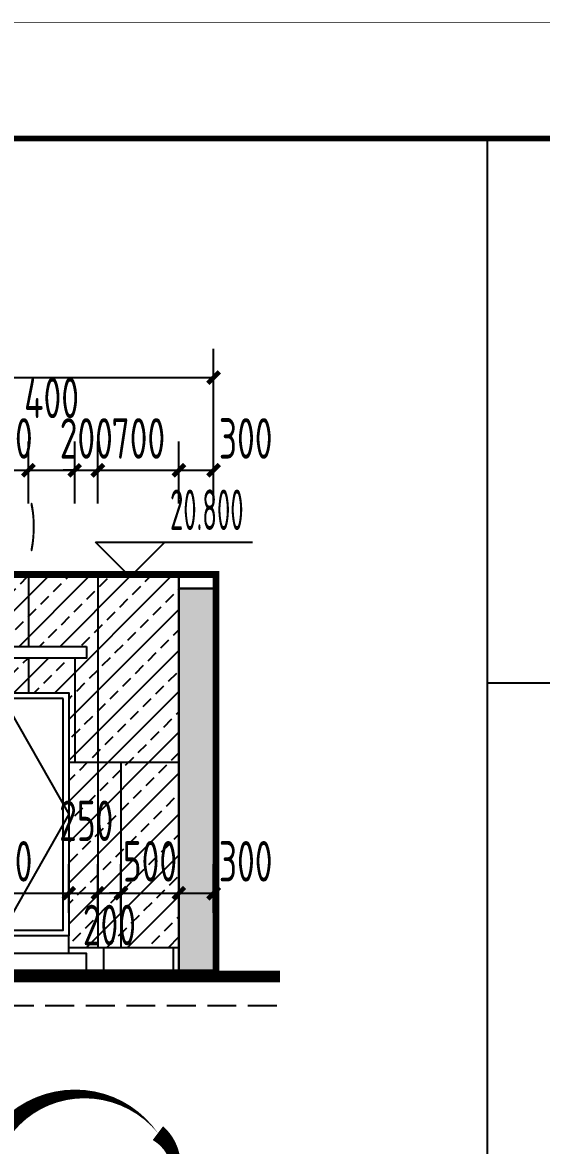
# Model space of a CAD drawing. Extents: x -863035 to 270371, y -8918 to 240488.
# Drawn here: x -234034 to -229550, y 162478 to 172177 of the extents above; entities that cross this region are included whole.
import ezdxf

# ---------------------------------------------------------------- set-up
doc = ezdxf.new("R2010")
doc.units = 0
doc.header["$LTSCALE"] = 1000
doc.header["$MEASUREMENT"] = 0
doc.linetypes.add('109-34 轴网$0$L1$0$$AUDIT_BAD_LTYPE1', pattern=[0])
doc.linetypes.add('DASH', pattern=[0.35, 0.25, -0.1])
for name, color, linetype in [('01-标注_尺寸', 124, 'Continuous'), ('01-标注_标高', 200, 'Continuous'), ('02-TEXT_标注', 130, 'Continuous'), ('05-填充_156', 156, 'Continuous'), ('05-填充_18', 18, 'Continuous'), ('A-C_窗', 140, 'Continuous'), ('E-墙面分格', 146, 'Continuous'), ('E-立面轮廓', 241, 'Continuous')]:
    doc.layers.add(name, color=color, linetype=linetype)
doc.layers.add('04-不打印_辅助线', color=165, linetype='Continuous', plot=False)
doc.layers.add('DIM_MODI', color=6, linetype='Continuous', plot=False)
doc.styles.add('_TCH_DIM', font='ROS1', dxfattribs={"width": 0.75, "bigfont": 'JD'})
doc.styles.add('_TCH_DIM_T3', font='ROS1', dxfattribs={"width": 0.75, "bigfont": 'JD'})
doc.dimstyles.new('_TCH_ARCH&&100', dxfattribs={"dimtxt": 350, "dimasz": 100, "dimexe": 250, "dimexo": 300, "dimgap": 100, "dimtad": 1, "dimdec": 0, "dimzin": 0, "dimdsep": 46, "dimtxsty": '_TCH_DIM_T3', "dimblk": 'ARCHTICK', "dimcen": 0.09, "dimclrt": 7, "dimazin": 2, "dimtfac": 1, "dimtdec": 0, "dimtix": 1, "dimtmove": 2, "dimatfit": 3, "dimfxl": 0, "dimtolj": 1, "dimtzin": 0, "dimarcsym": 0})

# ---------------------------------------------------------------- blocks, each defined once
blk = doc.blocks.new('AHDSKJOWQDJAK')
at = {"layer": 'A-C_窗', "linetype": '109-34 轴网$0$L1$0$$AUDIT_BAD_LTYPE1'}
for p in [(-492062.2, 288054.6), (-492662.2, 285954.6)]:
    blk.add_line(p, (-492662.2, 288054.6), dxfattribs=at)
for points in [[(-492062.2, 288054.6), (-492662.2, 287004.6), (-492062.2, 285954.6)], [(-492062.2, 288054.6), (-491462.2, 287004.6), (-492062.2, 285954.6)], [(-492062.2, 288054.6), (-492062.2, 285954.6)]]:
    blk.add_lwpolyline(points, dxfattribs=at)
for points in [[(-492662.2, 288054.6), (-491462.2, 288054.6), (-491462.2, 285954.6), (-492662.2, 285954.6)], [(-492612.2, 288004.6), (-492112.2, 288004.6), (-492112.2, 286004.6), (-492612.2, 286004.6)], [(-491512.2, 288004.6), (-492012.2, 288004.6), (-492012.2, 286004.6), (-491512.2, 286004.6)], [(-491462.2, 285804.6), (-491462.2, 285954.6), (-492662.2, 285954.6), (-492662.2, 285804.6)]]:
    blk.add_lwpolyline(points, close=True, dxfattribs=at)
at = {"layer": 'A-C_窗'}
blk.add_lwpolyline([(-492812.2, 285804.6), (-491312.2, 285804.6), (-491312.2, 285654.6), (-492812.2, 285654.6)], close=True, dxfattribs=at)
blk = doc.blocks.new('图框-A1+1-4')
for points, const_width in [([(0, 0), (1051, 0), (1051, 594), (0, 594)], 0.05), ([(976, 584), (25, 584), (25, 10), (976, 10)], 0.5)]:
    blk.add_lwpolyline(points, close=True, dxfattribs=dict(const_width=const_width))
blk = doc.blocks.new('_ArchTick')
at = {"color": 0, "linetype": 'ByBlock', "const_width": 0.4}
blk.add_lwpolyline([(-0.5, -0.5), (0.5, 0.5)], dxfattribs=at)
blk = doc.blocks.new('*D428')
at = {"layer": '01-标注_尺寸', "color": 0, "lineweight": -2, "transparency": 16777216}
for p, q in [((-234833.1, 164488.6), (-234833.1, 164907.9)), ((-233633.1, 164488.6), (-233633.1, 164907.9)), ((-234833.1, 164657.9), (-233633.1, 164657.9))]:
    blk.add_line(p, q, dxfattribs=at)
at = {"layer": 'Defpoints', "color": 0, "transparency": 16777216}
for p in [(-233633.1, 164657.9), (-234833.1, 164188.6), (-233633.1, 164188.6)]:
    blk.add_point(p, dxfattribs=at)
at = {"layer": '01-标注_尺寸', "color": 0, "lineweight": -2, "transparency": 16777216, "xscale": 100, "yscale": 100, "zscale": 100, "rotation": 180}
blk.add_blockref('_ArchTick', (-234833.1, 164657.9), dxfattribs=at)
at = {"layer": '01-标注_尺寸', "color": 0, "lineweight": -2, "transparency": 16777216, "xscale": 100, "yscale": 100, "zscale": 100}
blk.add_blockref('_ArchTick', (-233633.1, 164657.9), dxfattribs=at)
at = {"layer": '01-标注_尺寸', "color": 7, "transparency": 16777216, "insert": (-234233.1, 164932.9), "char_height": 350, "attachment_point": 5, "style": '_TCH_DIM_T3'}
blk.add_mtext('\\A1;1200', dxfattribs=at)
blk = doc.blocks.new('*D429')
at = {"layer": '01-标注_尺寸', "color": 0, "lineweight": -2, "transparency": 16777216}
for p, q in [((-233633.1, 164488.6), (-233633.1, 164907.9)), ((-233382.6, 164488.6), (-233382.6, 164907.9)), ((-233633.1, 164657.9), (-233382.6, 164657.9))]:
    blk.add_line(p, q, dxfattribs=at)
at = {"layer": 'Defpoints', "color": 0, "transparency": 16777216}
for p in [(-233382.6, 164657.9), (-233633.1, 164188.6), (-233382.6, 164188.6)]:
    blk.add_point(p, dxfattribs=at)
at = {"layer": '01-标注_尺寸', "color": 0, "lineweight": -2, "transparency": 16777216, "xscale": 100, "yscale": 100, "zscale": 100, "rotation": 180}
blk.add_blockref('_ArchTick', (-233633.1, 164657.9), dxfattribs=at)
at = {"layer": '01-标注_尺寸', "color": 0, "lineweight": -2, "transparency": 16777216, "xscale": 100, "yscale": 100, "zscale": 100}
blk.add_blockref('_ArchTick', (-233382.6, 164657.9), dxfattribs=at)
at = {"layer": '01-标注_尺寸', "color": 7, "transparency": 16777216, "insert": (-233482.6, 165282.9), "char_height": 350, "attachment_point": 5, "style": '_TCH_DIM_T3'}
blk.add_mtext('\\A1;250', dxfattribs=at)
blk = doc.blocks.new('*D430')
at = {"layer": '01-标注_尺寸', "color": 0, "lineweight": -2, "transparency": 16777216}
for p, q in [((-233382.6, 164488.6), (-233382.6, 164907.9)), ((-233182.6, 164488.6), (-233182.6, 164907.9)), ((-233382.6, 164657.9), (-233182.6, 164657.9))]:
    blk.add_line(p, q, dxfattribs=at)
at = {"layer": 'Defpoints', "color": 0, "transparency": 16777216}
for p in [(-233182.6, 164657.9), (-233382.6, 164188.6), (-233182.6, 164188.6)]:
    blk.add_point(p, dxfattribs=at)
at = {"layer": '01-标注_尺寸', "color": 0, "lineweight": -2, "transparency": 16777216, "xscale": 100, "yscale": 100, "zscale": 100, "rotation": 180}
blk.add_blockref('_ArchTick', (-233382.6, 164657.9), dxfattribs=at)
at = {"layer": '01-标注_尺寸', "color": 0, "lineweight": -2, "transparency": 16777216, "xscale": 100, "yscale": 100, "zscale": 100}
blk.add_blockref('_ArchTick', (-233182.6, 164657.9), dxfattribs=at)
at = {"layer": '01-标注_尺寸', "color": 7, "transparency": 16777216, "insert": (-233282.6, 164382.9), "char_height": 350, "attachment_point": 5, "style": '_TCH_DIM_T3'}
blk.add_mtext('\\A1;200', dxfattribs=at)
blk = doc.blocks.new('*D431')
at = {"layer": '01-标注_尺寸', "color": 0, "lineweight": -2, "transparency": 16777216}
for p, q in [((-233182.6, 164488.6), (-233182.6, 164907.9)), ((-232682.6, 164488.6), (-232682.6, 164907.9)), ((-233182.6, 164657.9), (-233282.6, 164657.9)), ((-233182.6, 164657.9), (-232682.6, 164657.9)), ((-232682.6, 164657.9), (-232582.6, 164657.9))]:
    blk.add_line(p, q, dxfattribs=at)
at = {"layer": 'Defpoints', "color": 0, "transparency": 16777216}
for p in [(-232682.6, 164657.9), (-233182.6, 164188.6), (-232682.6, 164188.6)]:
    blk.add_point(p, dxfattribs=at)
at = {"layer": '01-标注_尺寸', "color": 0, "lineweight": -2, "transparency": 16777216, "xscale": 100, "yscale": 100, "zscale": 100}
blk.add_blockref('_ArchTick', (-233182.6, 164657.9), dxfattribs=at)
at = {"layer": '01-标注_尺寸', "color": 0, "lineweight": -2, "transparency": 16777216, "xscale": 100, "yscale": 100, "zscale": 100, "rotation": 180}
blk.add_blockref('_ArchTick', (-232682.6, 164657.9), dxfattribs=at)
at = {"layer": '01-标注_尺寸', "color": 7, "transparency": 16777216, "insert": (-232932.6, 164932.9), "char_height": 350, "attachment_point": 5, "style": '_TCH_DIM_T3'}
blk.add_mtext('\\A1;500', dxfattribs=at)
blk = doc.blocks.new('*D432')
at = {"layer": '01-标注_尺寸', "color": 0, "lineweight": -2, "transparency": 16777216}
for p, q in [((-232682.6, 164488.6), (-232682.6, 164907.9)), ((-232382.6, 164488.6), (-232382.6, 164907.9)), ((-232682.6, 164657.9), (-232382.6, 164657.9))]:
    blk.add_line(p, q, dxfattribs=at)
at = {"layer": 'Defpoints', "color": 0, "transparency": 16777216}
for p in [(-232382.6, 164657.9), (-232682.6, 164188.6), (-232382.6, 164188.6)]:
    blk.add_point(p, dxfattribs=at)
at = {"layer": '01-标注_尺寸', "color": 0, "lineweight": -2, "transparency": 16777216, "xscale": 100, "yscale": 100, "zscale": 100, "rotation": 180}
blk.add_blockref('_ArchTick', (-232682.6, 164657.9), dxfattribs=at)
at = {"layer": '01-标注_尺寸', "color": 0, "lineweight": -2, "transparency": 16777216, "xscale": 100, "yscale": 100, "zscale": 100}
blk.add_blockref('_ArchTick', (-232382.6, 164657.9), dxfattribs=at)
at = {"layer": '01-标注_尺寸', "color": 7, "transparency": 16777216, "insert": (-232105.4, 164932.9), "char_height": 350, "attachment_point": 5, "style": '_TCH_DIM_T3'}
blk.add_mtext('\\A1;300', dxfattribs=at)
blk = doc.blocks.new('*D510')
at = {"layer": '01-标注_尺寸', "color": 0, "lineweight": -2, "transparency": 16777216}
for p, q in [((-250782.6, 168324.2), (-250782.6, 169359.7)), ((-232382.6, 168324.2), (-232382.6, 169359.7)), ((-250782.6, 169109.7), (-232382.6, 169109.7))]:
    blk.add_line(p, q, dxfattribs=at)
at = {"layer": 'Defpoints', "color": 0, "transparency": 16777216}
for p in [(-232382.6, 169109.7), (-250782.6, 168024.2), (-232382.6, 168024.2)]:
    blk.add_point(p, dxfattribs=at)
at = {"layer": '01-标注_尺寸', "color": 0, "lineweight": -2, "transparency": 16777216, "xscale": 100, "yscale": 100, "zscale": 100, "rotation": 180}
blk.add_blockref('_ArchTick', (-250782.6, 169109.7), dxfattribs=at)
at = {"layer": '01-标注_尺寸', "color": 0, "lineweight": -2, "transparency": 16777216, "xscale": 100, "yscale": 100, "zscale": 100}
blk.add_blockref('_ArchTick', (-232382.6, 169109.7), dxfattribs=at)
at = {"layer": '01-标注_尺寸', "color": 7, "transparency": 16777216, "insert": (-241582.6, 169384.7), "char_height": 350, "attachment_point": 5, "style": '_TCH_DIM_T3'}
blk.add_mtext('\\A1;18400', dxfattribs=at)
blk = doc.blocks.new('*D550')
at = {"layer": '01-标注_尺寸', "color": 0, "lineweight": -2, "transparency": 16777216}
for p, q in [((-234382.6, 168024.2), (-234382.6, 168559.7)), ((-233982.6, 168024.2), (-233982.6, 168559.7)), ((-234382.6, 168309.7), (-234482.6, 168309.7)), ((-234382.6, 168309.7), (-233982.6, 168309.7)), ((-233982.6, 168309.7), (-233882.6, 168309.7))]:
    blk.add_line(p, q, dxfattribs=at)
at = {"layer": 'Defpoints', "color": 0, "transparency": 16777216}
for p in [(-233982.6, 168309.7), (-234382.6, 167724.2), (-233982.6, 167724.2)]:
    blk.add_point(p, dxfattribs=at)
at = {"layer": '01-标注_尺寸', "color": 0, "lineweight": -2, "transparency": 16777216, "xscale": 100, "yscale": 100, "zscale": 100}
blk.add_blockref('_ArchTick', (-234382.6, 168309.7), dxfattribs=at)
at = {"layer": '01-标注_尺寸', "color": 0, "lineweight": -2, "transparency": 16777216, "xscale": 100, "yscale": 100, "zscale": 100, "rotation": 180}
blk.add_blockref('_ArchTick', (-233982.6, 168309.7), dxfattribs=at)
at = {"layer": '01-标注_尺寸', "color": 7, "transparency": 16777216, "insert": (-234182.6, 168584.7), "char_height": 350, "attachment_point": 5, "style": '_TCH_DIM_T3'}
blk.add_mtext('\\A1;400', dxfattribs=at)
blk = doc.blocks.new('*D551')
at = {"layer": '01-标注_尺寸', "color": 0, "lineweight": -2, "transparency": 16777216}
for p, q in [((-233982.6, 168024.2), (-233982.6, 168559.7)), ((-233582.6, 168024.2), (-233582.6, 168559.7)), ((-233982.6, 168309.7), (-233582.6, 168309.7))]:
    blk.add_line(p, q, dxfattribs=at)
at = {"layer": 'Defpoints', "color": 0, "transparency": 16777216}
for p in [(-233582.6, 168309.7), (-233982.6, 167724.2), (-233582.6, 167724.2)]:
    blk.add_point(p, dxfattribs=at)
at = {"layer": '01-标注_尺寸', "color": 0, "lineweight": -2, "transparency": 16777216, "xscale": 100, "yscale": 100, "zscale": 100, "rotation": 180}
blk.add_blockref('_ArchTick', (-233982.6, 168309.7), dxfattribs=at)
at = {"layer": '01-标注_尺寸', "color": 0, "lineweight": -2, "transparency": 16777216, "xscale": 100, "yscale": 100, "zscale": 100}
blk.add_blockref('_ArchTick', (-233582.6, 168309.7), dxfattribs=at)
at = {"layer": '01-标注_尺寸', "color": 7, "transparency": 16777216, "insert": (-233782.6, 168934.7), "char_height": 350, "attachment_point": 5, "style": '_TCH_DIM_T3'}
blk.add_mtext('\\A1;400', dxfattribs=at)
blk = doc.blocks.new('*D552')
at = {"layer": '01-标注_尺寸', "color": 0, "lineweight": -2, "transparency": 16777216}
for p, q in [((-233582.6, 168024.2), (-233582.6, 168559.7)), ((-233382.6, 168024.2), (-233382.6, 168559.7)), ((-233582.6, 168309.7), (-233682.6, 168309.7)), ((-233582.6, 168309.7), (-233382.6, 168309.7)), ((-233382.6, 168309.7), (-233282.6, 168309.7))]:
    blk.add_line(p, q, dxfattribs=at)
at = {"layer": 'Defpoints', "color": 0, "transparency": 16777216}
for p in [(-233382.6, 168309.7), (-233582.6, 167724.2), (-233382.6, 167724.2)]:
    blk.add_point(p, dxfattribs=at)
at = {"layer": '01-标注_尺寸', "color": 0, "lineweight": -2, "transparency": 16777216, "xscale": 100, "yscale": 100, "zscale": 100}
blk.add_blockref('_ArchTick', (-233582.6, 168309.7), dxfattribs=at)
at = {"layer": '01-标注_尺寸', "color": 0, "lineweight": -2, "transparency": 16777216, "xscale": 100, "yscale": 100, "zscale": 100, "rotation": 180}
blk.add_blockref('_ArchTick', (-233382.6, 168309.7), dxfattribs=at)
at = {"layer": '01-标注_尺寸', "color": 7, "transparency": 16777216, "insert": (-233482.6, 168584.7), "char_height": 350, "attachment_point": 5, "style": '_TCH_DIM_T3'}
blk.add_mtext('\\A1;200', dxfattribs=at)
blk = doc.blocks.new('*D553')
at = {"layer": '01-标注_尺寸', "color": 0, "lineweight": -2, "transparency": 16777216}
for p, q in [((-233382.6, 168024.2), (-233382.6, 168559.7)), ((-232682.6, 168024.2), (-232682.6, 168559.7)), ((-233382.6, 168309.7), (-232682.6, 168309.7))]:
    blk.add_line(p, q, dxfattribs=at)
at = {"layer": 'Defpoints', "color": 0, "transparency": 16777216}
for p in [(-232682.6, 168309.7), (-233382.6, 167724.2), (-232682.6, 167724.2)]:
    blk.add_point(p, dxfattribs=at)
at = {"layer": '01-标注_尺寸', "color": 0, "lineweight": -2, "transparency": 16777216, "xscale": 100, "yscale": 100, "zscale": 100, "rotation": 180}
blk.add_blockref('_ArchTick', (-233382.6, 168309.7), dxfattribs=at)
at = {"layer": '01-标注_尺寸', "color": 0, "lineweight": -2, "transparency": 16777216, "xscale": 100, "yscale": 100, "zscale": 100}
blk.add_blockref('_ArchTick', (-232682.6, 168309.7), dxfattribs=at)
at = {"layer": '01-标注_尺寸', "color": 7, "transparency": 16777216, "insert": (-233032.6, 168584.7), "char_height": 350, "attachment_point": 5, "style": '_TCH_DIM_T3'}
blk.add_mtext('\\A1;700', dxfattribs=at)
blk = doc.blocks.new('*D554')
at = {"layer": '01-标注_尺寸', "color": 0, "lineweight": -2, "transparency": 16777216}
for p, q in [((-232682.6, 168024.2), (-232682.6, 168559.7)), ((-232382.6, 168024.2), (-232382.6, 168559.7)), ((-232682.6, 168309.7), (-232382.6, 168309.7))]:
    blk.add_line(p, q, dxfattribs=at)
at = {"layer": 'Defpoints', "color": 0, "transparency": 16777216}
for p in [(-232382.6, 168309.7), (-232682.6, 167724.2), (-232382.6, 167724.2)]:
    blk.add_point(p, dxfattribs=at)
at = {"layer": '01-标注_尺寸', "color": 0, "lineweight": -2, "transparency": 16777216, "xscale": 100, "yscale": 100, "zscale": 100, "rotation": 180}
blk.add_blockref('_ArchTick', (-232682.6, 168309.7), dxfattribs=at)
at = {"layer": '01-标注_尺寸', "color": 0, "lineweight": -2, "transparency": 16777216, "xscale": 100, "yscale": 100, "zscale": 100}
blk.add_blockref('_ArchTick', (-232382.6, 168309.7), dxfattribs=at)
at = {"layer": '01-标注_尺寸', "color": 7, "transparency": 16777216, "insert": (-232105.4, 168584.7), "char_height": 350, "attachment_point": 5, "style": '_TCH_DIM_T3'}
blk.add_mtext('\\A1;300', dxfattribs=at)

msp = doc.modelspace()

# ---------------------------------------------------------------- hatches: boundary and pattern name
at = {"layer": '05-填充_156'}
h = msp.add_hatch(dxfattribs=at)
h.set_pattern_fill('天然石材', color=256, scale=50)
h.set_pattern_definition([(45, (-508611.66, 285744.35), (-176.77677, 176.77677), []), (45, (-508524.72, 285654.6), (-176.77677, 176.77677), [98.68425, -56.391])])
h.paths.add_polyline_path([(-232682.6, 167288.6), (-232682.6, 167388.6), (-235582.6, 167388.6), (-235582.6, 164188.6), (-234833.1, 164188.6), (-234833.1, 166388.6), (-234233.1, 166388.6), (-233633.1, 166388.6), (-233633.1, 164288.6), (-233633.1, 164188.6), (-232682.6, 164188.6)])
h.paths.add_polyline_path([(-233480.9, 166788.6), (-233480.9, 166688.6), (-234985.4, 166688.6), (-234985.4, 166788.6)], flags=16)
at = {"layer": '05-填充_18'}
h = msp.add_hatch(color=256, dxfattribs=at)
h.dxf.hatch_style = 1
h.paths.add_polyline_path([(-232682.6, 167288.6), (-232382.6, 167288.6), (-232382.6, 163988.6), (-232682.6, 163988.6)])

# ---------------------------------------------------------------- linework, layer by layer
at = {"layer": '01-标注_标高'}
for p, q in [((-233103, 167388.6), (-233403, 167688.6)), ((-233403, 167688.6), (-232046.4, 167688.6)), ((-233103, 167388.6), (-232803, 167688.6))]:
    msp.add_line(p, q, dxfattribs=at)
at = {"layer": '04-不打印_辅助线'}
for points in [[(-230015.6, 171174.5), (-255645.6, 171174.5), (-255645.6, 143892.3), (-230015.6, 143892.3)], [(-230015.6, 166474.3), (-217316, 166474.3), (-217316, 122042), (-230015.6, 122042)]]:
    msp.add_lwpolyline(points, close=True, dxfattribs=at)
at = {"layer": 'A-C_窗'}
msp.add_line((-233633.1, 164188.6), (-232682.6, 164188.6), dxfattribs=at)
at = {"layer": 'A-C_窗', "linetype": 'DASH'}
msp.add_line((-251336.3, 163688.6), (-231807.9, 163688.6), dxfattribs=at)
at = {"layer": 'A-C_窗'}
for points in [[(-237082.6, 167388.6), (-232682.6, 167388.6), (-232682.6, 163988.6), (-237082.6, 163988.6)], [(-232682.6, 167388.6), (-232382.6, 167388.6), (-232382.6, 167288.6), (-232682.6, 167288.6)], [(-232682.6, 167288.6), (-232382.6, 167288.6), (-232382.6, 163988.6), (-232682.6, 163988.6)]]:
    msp.add_lwpolyline(points, close=True, dxfattribs=at)
at = {"layer": 'A-C_窗', "linetype": '109-34 轴网$0$L1$0$$AUDIT_BAD_LTYPE1'}
msp.add_lwpolyline([(-233480.9, 166788.6), (-233480.9, 166688.6), (-234985.4, 166688.6), (-234985.4, 166788.6)], close=True, dxfattribs=at)
at = {"layer": 'DIM_MODI'}
msp.add_lwpolyline([(-232863.8, 161959, 0, 150, 0.5), (-232863.8, 162585.5, 0, 150, 0.5), (-234213.8, 162585.5, 0, 150, 0.5), (-235563.8, 162585.5, 0, 150, 0.5), (-236763.8, 162585.5, 0, 150, 0.5), (-237413.8, 162585.5, 0, 150, 0.5), (-238613.8, 162585.5, 0, 150, 0.5), (-239413.8, 162585.5, 0, 150, 0.5), (-240313.8, 162585.5, 0, 150, 0.5), (-241213.8, 162585.5, 0, 150, 0.5), (-241713.8, 162585.5, 0, 150, 0.5), (-242663.8, 162585.5, 0, 150, 0.5), (-243863.8, 162585.5, 0, 150, 0.5), (-244171.4, 162585.5, 0, 150, 0.5), (-244171.4, 162085.5, 0, 150, 0.5)], format="xyseb", dxfattribs=at)
at = {"layer": 'E-墙面分格'}
for p, q in [((-233982.6, 167388.6), (-233982.6, 166788.6)), ((-233382.6, 167388.6), (-233382.6, 165788.6)), ((-233982.6, 166688.6), (-233982.6, 166388.6)), ((-233982.6, 166688.6), (-233982.6, 166388.6)), ((-233582.6, 166688.6), (-233582.6, 165788.6)), ((-233382.6, 165788.6), (-233382.6, 164188.6)), ((-233182.6, 165788.6), (-233182.6, 164188.6)), ((-233332.6, 164188.6), (-233332.6, 163988.6)), ((-232732.6, 164188.6), (-232732.6, 163988.6))]:
    msp.add_line(p, q, dxfattribs=at)
msp.add_lwpolyline([(-233633.1, 165788.6), (-232682.6, 165788.6)], dxfattribs=at)
at = {"layer": 'E-立面轮廓'}
for points, const_width in [([(-235557.6, 167413.6), (-232357.6, 167413.6), (-232357.6, 163988.6)], 50), ([(-251336.3, 163938.6), (-231807.9, 163938.6)], 100)]:
    msp.add_lwpolyline(points, dxfattribs=dict(at, const_width=const_width))

# ---------------------------------------------------------------- block references
at = {"xscale": 100, "yscale": 100, "zscale": 100}
msp.add_blockref('图框-A1+1-4', (-314916, 112774.5), dxfattribs=at)
msp.add_blockref('AHDSKJOWQDJAK', (257829, -121666))

# ---------------------------------------------------------------- texts
at = {"layer": '02-TEXT_标注', "style": '_TCH_DIM', "width": 0.5625}
for s, p in [('20.800', (-232758.9, 167793.6)), (')', (-233975.2, 167643.6))]:
    msp.add_text(s, height=350, dxfattribs=at).set_placement(p)

# ---------------------------------------------------------------- dimensions: what is measured, and where the dimension line sits
at = {"layer": '01-标注_尺寸'}
for p1, p2, distance, picture, middle in [((-250782.6, 168024.2), (-232382.6, 168024.2), 1085.5, '*D510', (-241582.6, 169384.7)), ((-234382.6, 167724.2), (-233982.6, 167724.2), 585.5, '*D550', (-234182.6, 168584.7)), ((-233582.6, 167724.2), (-233382.6, 167724.2), 585.5, '*D552', (-233482.6, 168584.7)), ((-233382.6, 167724.2), (-232682.6, 167724.2), 585.5, '*D553', (-233032.6, 168584.7)), ((-234833.1, 164188.6), (-233633.1, 164188.6), 469.3, '*D428', (-234233.1, 164932.9)), ((-233182.6, 164188.6), (-232682.6, 164188.6), 469.3, '*D431', (-232932.6, 164932.9))]:
    dim = msp.add_aligned_dim(p1=p1, p2=p2, distance=distance, dimstyle='_TCH_ARCH&&100', dxfattribs=at)
    dim.commit()
    dim.dimension.update_dxf_attribs({"geometry": picture, "text_midpoint": middle})
for base, p1, p2, angle, picture, middle in [((-233582.6, 168309.7), (-233982.6, 167724.2), (-233582.6, 167724.2), 360, '*D551', (-233782.6, 168934.7)), ((-232382.6, 168309.7), (-232682.6, 167724.2), (-232382.6, 167724.2), 0, '*D554', (-232105.4, 168584.7)), ((-233382.6362, 164657.939), (-233633.1287, 164188.6128), (-233382.6362, 164188.6128), 360, '*D429', (-233482.6362, 165282.939)), ((-232382.6, 164657.9), (-232682.6, 164188.6), (-232382.6, 164188.6), 360, '*D432', (-232105.4, 164932.9)), ((-233182.6, 164657.9), (-233382.6, 164188.6), (-233182.6, 164188.6), 360, '*D430', (-233282.6, 164382.9))]:
    dim = msp.add_linear_dim(base=base, p1=p1, p2=p2, angle=angle, dimstyle='_TCH_ARCH&&100', dxfattribs=at)
    dim.commit()
    dim.dimension.update_dxf_attribs({"geometry": picture, "text_midpoint": middle, "dimtype": 161})

doc.saveas('drawing.dxf')
